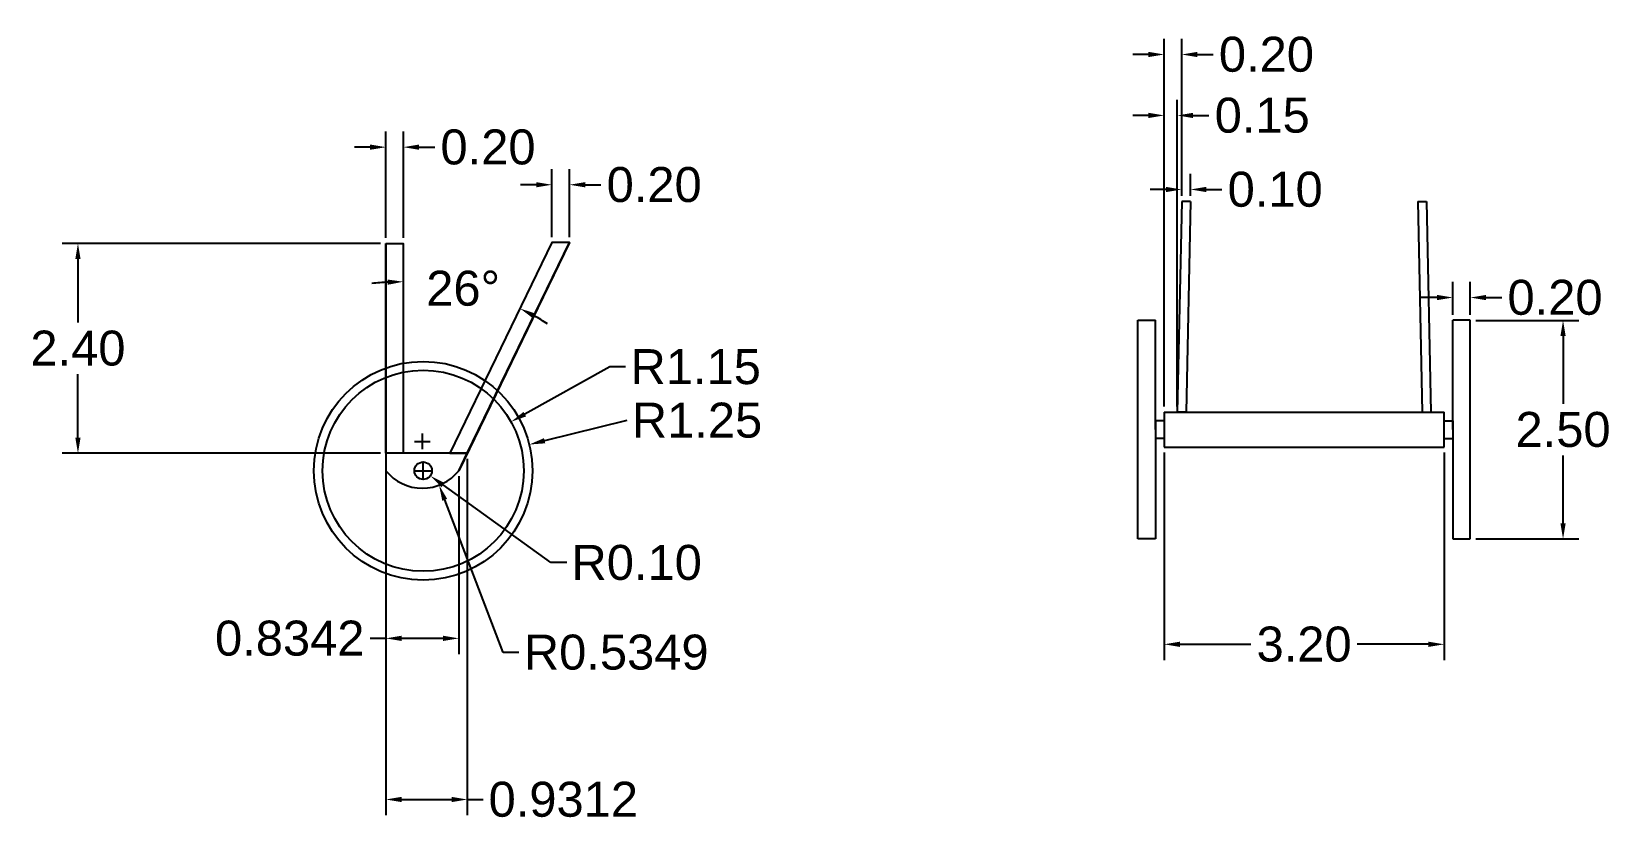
# Model space of a CAD drawing. Header units: inches. Extents: x 21.1 to 39.2, y 6.6 to 15.7.
import ezdxf

# ---------------------------------------------------------------- set-up
doc = ezdxf.new("R2010")
doc.units = ezdxf.units.IN
doc.header["$MEASUREMENT"] = 0
for name, color, linetype in [('Anotari', 40, 'Continuous'), ('Prindere_Roti', 3, 'Continuous'), ('Prinderi_Sasiu', 6, 'Continuous'), ('Roti', 10, 'Continuous'), ('Teava_De_Roti', 2, 'Continuous')]:
    doc.layers.add(name, color=color, linetype=linetype)
doc.styles.get("Standard").update_dxf_attribs({"font": 'arial.ttf'})
doc.dimstyles.get("Standard").update_dxf_attribs({"dimtxt": 0.18, "dimasz": 0.18, "dimexe": 0.18, "dimexo": 0.0625, "dimgap": 0.09, "dimtad": 0, "dimtih": 1, "dimtoh": 1, "dimdec": 4, "dimzin": 0, "dimdsep": 46, "dimtxsty": 'Standard', "dimcen": 0.09, "dimadec": 0, "dimazin": 0, "dimtfac": 1, "dimtdec": 4, "dimtofl": 0, "dimtmove": 0, "dimatfit": 3, "dimfxl": 1, "dimtolj": 1, "dimtzin": 0, "dimarcsym": 0})

# ---------------------------------------------------------------- blocks, each defined once
blk = doc.blocks.new('*D25')
at = {"layer": 'Anotari', "color": 0, "lineweight": -2, "transparency": 16777216}
for p, q in [((25.195, 13.293), (25.195, 14.511)), ((25.395, 13.293), (25.395, 14.511)), ((25.015, 14.331), (24.835, 14.331)), ((25.575, 14.331), (25.755, 14.331))]:
    blk.add_line(p, q, dxfattribs=at)
at = {"layer": 'Anotari', "color": 0, "transparency": 16777216}
for points in [[(25.015, 14.361), (25.015, 14.301), (25.195, 14.331)], [(25.575, 14.361), (25.575, 14.301), (25.395, 14.331)]]:
    blk.add_solid(points, dxfattribs=at)
at = {"layer": 'Defpoints', "color": 0, "transparency": 16777216}
for p in [(25.395, 14.331), (25.195, 13.23), (25.395, 13.23)]:
    blk.add_point(p, dxfattribs=at)
at = {"layer": 'Anotari', "color": 0, "transparency": 16777216, "insert": (26.363, 14.331), "char_height": 0.4, "attachment_point": 5}
blk.add_mtext('\\A1;0.20', dxfattribs=at)
blk = doc.blocks.new('*D26')
at = {"layer": 'Anotari', "color": 0, "lineweight": -2, "transparency": 16777216}
for p, q in [((27.094, 13.302), (27.094, 14.081)), ((27.294, 13.302), (27.294, 14.081)), ((26.914, 13.901), (26.734, 13.901)), ((27.474, 13.901), (27.654, 13.901))]:
    blk.add_line(p, q, dxfattribs=at)
at = {"layer": 'Anotari', "color": 0, "transparency": 16777216}
for points in [[(26.914, 13.931), (26.914, 13.871), (27.094, 13.901)], [(27.474, 13.931), (27.474, 13.871), (27.294, 13.901)]]:
    blk.add_solid(points, dxfattribs=at)
at = {"layer": 'Defpoints', "color": 0, "transparency": 16777216}
for p in [(27.294, 13.901), (27.094, 13.24), (27.294, 13.24)]:
    blk.add_point(p, dxfattribs=at)
at = {"layer": 'Anotari', "color": 0, "transparency": 16777216, "insert": (28.263, 13.901), "char_height": 0.4, "attachment_point": 5}
blk.add_mtext('\\A1;0.20', dxfattribs=at)
blk = doc.blocks.new('*D27')
at = {"layer": 'Anotari', "color": 0, "lineweight": -2, "transparency": 16777216}
for p, q in [((25.132, 13.23), (21.494, 13.23)), ((21.674, 13.05), (21.674, 12.324)), ((21.674, 11.01), (21.674, 11.736)), ((25.132, 10.83), (21.494, 10.83))]:
    blk.add_line(p, q, dxfattribs=at)
at = {"layer": 'Anotari', "color": 0, "transparency": 16777216}
for points in [[(21.644, 13.05), (21.704, 13.05), (21.674, 13.23)], [(21.644, 11.01), (21.704, 11.01), (21.674, 10.83)]]:
    blk.add_solid(points, dxfattribs=at)
at = {"layer": 'Defpoints', "color": 0, "transparency": 16777216}
for p in [(25.195, 13.23), (21.674, 10.83), (25.195, 10.83)]:
    blk.add_point(p, dxfattribs=at)
at = {"layer": 'Anotari', "color": 0, "transparency": 16777216, "insert": (21.674, 12.03), "char_height": 0.4, "attachment_point": 5}
blk.add_mtext('\\A1;2.40', dxfattribs=at)
blk = doc.blocks.new('*D28')
at = {"layer": 'Anotari', "color": 0, "lineweight": -2, "transparency": 16777216}
for p, q in [((25.195, 10.768), (25.195, 6.69)), ((26.126, 10.768), (26.126, 6.69)), ((25.375, 6.87), (25.946, 6.87)), ((26.126, 6.87), (26.306, 6.87))]:
    blk.add_line(p, q, dxfattribs=at)
at = {"layer": 'Anotari', "color": 0, "transparency": 16777216}
for points in [[(25.375, 6.9), (25.375, 6.84), (25.195, 6.87)], [(25.946, 6.9), (25.946, 6.84), (26.126, 6.87)]]:
    blk.add_solid(points, dxfattribs=at)
at = {"layer": 'Defpoints', "color": 0, "transparency": 16777216}
for p in [(25.195, 10.83), (26.126, 10.83), (26.126, 6.87)]:
    blk.add_point(p, dxfattribs=at)
at = {"layer": 'Anotari', "color": 0, "transparency": 16777216, "insert": (27.224, 6.87), "char_height": 0.4, "attachment_point": 5}
blk.add_mtext('\\A1;0.9312', dxfattribs=at)
blk = doc.blocks.new('*D29')
at = {"layer": 'Anotari', "color": 0, "lineweight": -2, "transparency": 16777216}
for p, q in [((25.195, 10.568), (25.195, 8.533)), ((26.029, 10.568), (26.029, 8.533)), ((25.195, 8.713), (25.015, 8.713)), ((25.849, 8.713), (25.375, 8.713))]:
    blk.add_line(p, q, dxfattribs=at)
at = {"layer": 'Anotari', "color": 0, "transparency": 16777216}
for points in [[(25.375, 8.743), (25.375, 8.683), (25.195, 8.713)], [(25.849, 8.743), (25.849, 8.683), (26.029, 8.713)]]:
    blk.add_solid(points, dxfattribs=at)
at = {"layer": 'Defpoints', "color": 0, "transparency": 16777216}
for p in [(25.195, 10.63), (26.029, 10.63), (25.195, 8.713)]:
    blk.add_point(p, dxfattribs=at)
at = {"layer": 'Anotari', "color": 0, "transparency": 16777216, "insert": (24.096, 8.713), "char_height": 0.4, "attachment_point": 5}
blk.add_mtext('\\A1;0.8342', dxfattribs=at)
blk = doc.blocks.new('*D30')
at = {"layer": 'Anotari', "color": 0, "lineweight": -2, "transparency": 16777216}
for p, q in [((25.612, 10.875), (25.612, 11.055)), ((25.522, 10.965), (25.702, 10.965)), ((26.537, 8.553), (25.868, 10.298)), ((26.717, 8.553), (26.537, 8.553))]:
    blk.add_line(p, q, dxfattribs=at)
at = {"layer": 'Anotari', "color": 0, "transparency": 16777216}
blk.add_solid([(25.896, 10.308), (25.84, 10.287), (25.803, 10.466)], dxfattribs=at)
at = {"layer": 'Defpoints', "color": 0, "transparency": 16777216}
for p in [(25.612, 10.965), (25.803, 10.466)]:
    blk.add_point(p, dxfattribs=at)
at = {"layer": 'Anotari', "color": 0, "transparency": 16777216, "insert": (27.829, 8.553), "char_height": 0.4, "attachment_point": 5}
blk.add_mtext('\\A1;R0.5349', dxfattribs=at)
blk = doc.blocks.new('*D31')
at = {"layer": 'Anotari', "color": 0, "lineweight": -2, "transparency": 16777216}
for start, end in [(93.3734, 96.7468), (57.383, 60.7564)]:
    blk.add_arc((25.395, 9.735), 3.058, start, end, dxfattribs=at)
at = {"layer": 'Anotari', "color": 0, "transparency": 16777216}
for points in [[(25.214, 12.817), (25.216, 12.757), (25.395, 12.792)], [(26.874, 12.376), (26.902, 12.429), (26.729, 12.486)]]:
    blk.add_solid(points, dxfattribs=at)
at = {"layer": 'Defpoints', "color": 0, "transparency": 16777216}
for p in [(25.395, 13.23), (27.094, 13.24), (26.301, 12.655), (25.395, 10.83), (25.926, 10.83)]:
    blk.add_point(p, dxfattribs=at)
at = {"layer": 'Anotari', "color": 0, "transparency": 16777216, "insert": (26.079, 12.715), "char_height": 0.4, "attachment_point": 5}
blk.add_mtext('\\A1;26°', dxfattribs=at)
blk = doc.blocks.new('*D32')
at = {"layer": 'Anotari', "color": 0, "lineweight": -2, "transparency": 16777216}
for p, q in [((25.622, 10.54), (25.622, 10.72)), ((25.532, 10.63), (25.712, 10.63)), ((27.083, 9.579), (25.849, 10.467)), ((27.263, 9.579), (27.083, 9.579))]:
    blk.add_line(p, q, dxfattribs=at)
at = {"layer": 'Anotari', "color": 0, "transparency": 16777216}
blk.add_solid([(25.866, 10.491), (25.831, 10.442), (25.703, 10.572)], dxfattribs=at)
at = {"layer": 'Defpoints', "color": 0, "transparency": 16777216}
for p in [(25.622, 10.63), (25.703, 10.572)]:
    blk.add_point(p, dxfattribs=at)
at = {"layer": 'Anotari', "color": 0, "transparency": 16777216, "insert": (28.063, 9.579), "char_height": 0.4, "attachment_point": 5}
blk.add_mtext('\\A1;R0.10', dxfattribs=at)
blk = doc.blocks.new('*D33')
at = {"layer": 'Anotari', "color": 0, "lineweight": -2, "transparency": 16777216}
for p, q in [((34.095, 10.838), (34.095, 8.465)), ((37.295, 10.838), (37.295, 8.465)), ((34.275, 8.645), (35.086, 8.645)), ((37.115, 8.645), (36.303, 8.645))]:
    blk.add_line(p, q, dxfattribs=at)
at = {"layer": 'Anotari', "color": 0, "transparency": 16777216}
for points in [[(34.275, 8.675), (34.275, 8.615), (34.095, 8.645)], [(37.115, 8.675), (37.115, 8.615), (37.295, 8.645)]]:
    blk.add_solid(points, dxfattribs=at)
at = {"layer": 'Defpoints', "color": 0, "transparency": 16777216}
for p in [(34.095, 10.9), (37.295, 10.9), (37.295, 8.645)]:
    blk.add_point(p, dxfattribs=at)
at = {"layer": 'Anotari', "color": 0, "transparency": 16777216, "insert": (35.695, 8.645), "char_height": 0.4, "attachment_point": 5}
blk.add_mtext('\\A1;3.20', dxfattribs=at)
blk = doc.blocks.new('*D19')
at = {"layer": 'Anotari', "color": 0, "lineweight": -2, "transparency": 16777216}
for p, q in [((34.095, 11.363), (34.095, 14.874)), ((34.245, 11.363), (34.245, 14.874)), ((33.915, 14.694), (33.735, 14.694)), ((34.425, 14.694), (34.605, 14.694))]:
    blk.add_line(p, q, dxfattribs=at)
at = {"layer": 'Anotari', "color": 0, "transparency": 16777216}
for points in [[(33.915, 14.724), (33.915, 14.664), (34.095, 14.694)], [(34.425, 14.724), (34.425, 14.664), (34.245, 14.694)]]:
    blk.add_solid(points, dxfattribs=at)
at = {"layer": 'Defpoints', "color": 0, "transparency": 16777216}
for p in [(34.245, 14.694), (34.095, 11.3), (34.245, 11.3)]:
    blk.add_point(p, dxfattribs=at)
at = {"layer": 'Anotari', "color": 0, "transparency": 16777216, "insert": (35.216, 14.694), "char_height": 0.4, "attachment_point": 5}
blk.add_mtext('\\A1;0.15', dxfattribs=at)
blk = doc.blocks.new('*D18')
at = {"layer": 'Anotari', "color": 0, "lineweight": -2, "transparency": 16777216}
for p, q in [((34.095, 11.363), (34.095, 15.571)), ((34.295, 13.773), (34.295, 15.571)), ((33.915, 15.391), (33.735, 15.391)), ((34.475, 15.391), (34.655, 15.391))]:
    blk.add_line(p, q, dxfattribs=at)
at = {"layer": 'Anotari', "color": 0, "transparency": 16777216}
for points in [[(33.915, 15.421), (33.915, 15.361), (34.095, 15.391)], [(34.475, 15.421), (34.475, 15.361), (34.295, 15.391)]]:
    blk.add_solid(points, dxfattribs=at)
at = {"layer": 'Defpoints', "color": 0, "transparency": 16777216}
for p in [(34.295, 15.391), (34.295, 13.71), (34.095, 11.3)]:
    blk.add_point(p, dxfattribs=at)
at = {"layer": 'Anotari', "color": 0, "transparency": 16777216, "insert": (35.264, 15.391), "char_height": 0.4, "attachment_point": 5}
blk.add_mtext('\\A1;0.20', dxfattribs=at)
blk = doc.blocks.new('*D20')
at = {"layer": 'Anotari', "color": 0, "lineweight": -2, "transparency": 16777216}
for p, q in [((34.295, 13.773), (34.295, 14.027)), ((34.395, 13.773), (34.395, 14.027)), ((34.115, 13.847), (33.935, 13.847)), ((34.575, 13.847), (34.755, 13.847))]:
    blk.add_line(p, q, dxfattribs=at)
at = {"layer": 'Anotari', "color": 0, "transparency": 16777216}
for points in [[(34.115, 13.877), (34.115, 13.817), (34.295, 13.847)], [(34.575, 13.877), (34.575, 13.817), (34.395, 13.847)]]:
    blk.add_solid(points, dxfattribs=at)
at = {"layer": 'Defpoints', "color": 0, "transparency": 16777216}
for p in [(34.395, 13.847), (34.295, 13.71), (34.395, 13.71)]:
    blk.add_point(p, dxfattribs=at)
at = {"layer": 'Anotari', "color": 0, "transparency": 16777216, "insert": (35.364, 13.847), "char_height": 0.4, "attachment_point": 5}
blk.add_mtext('\\A1;0.10', dxfattribs=at)
blk = doc.blocks.new('*D21')
at = {"layer": 'Anotari', "color": 0, "lineweight": -2, "transparency": 16777216}
for p, q in [((37.395, 12.413), (37.395, 12.791)), ((37.595, 12.413), (37.595, 12.791)), ((37.215, 12.611), (37.035, 12.611)), ((37.775, 12.611), (37.955, 12.611))]:
    blk.add_line(p, q, dxfattribs=at)
at = {"layer": 'Anotari', "color": 0, "transparency": 16777216}
for points in [[(37.215, 12.641), (37.215, 12.581), (37.395, 12.611)], [(37.775, 12.641), (37.775, 12.581), (37.595, 12.611)]]:
    blk.add_solid(points, dxfattribs=at)
at = {"layer": 'Defpoints', "color": 0, "transparency": 16777216}
for p in [(37.595, 12.611), (37.395, 12.35), (37.595, 12.35)]:
    blk.add_point(p, dxfattribs=at)
at = {"layer": 'Anotari', "color": 0, "transparency": 16777216, "insert": (38.564, 12.611), "char_height": 0.4, "attachment_point": 5}
blk.add_mtext('\\A1;0.20', dxfattribs=at)
blk = doc.blocks.new('*D22')
at = {"layer": 'Anotari', "color": 0, "lineweight": -2, "transparency": 16777216}
for p, q in [((37.657, 12.35), (38.836, 12.35)), ((38.656, 12.17), (38.656, 11.395)), ((38.656, 10.03), (38.656, 10.806)), ((37.657, 9.85), (38.836, 9.85))]:
    blk.add_line(p, q, dxfattribs=at)
at = {"layer": 'Anotari', "color": 0, "transparency": 16777216}
for points in [[(38.626, 12.17), (38.686, 12.17), (38.656, 12.35)], [(38.626, 10.03), (38.686, 10.03), (38.656, 9.85)]]:
    blk.add_solid(points, dxfattribs=at)
at = {"layer": 'Defpoints', "color": 0, "transparency": 16777216}
for p in [(37.595, 12.35), (38.656, 12.35), (37.595, 9.85)]:
    blk.add_point(p, dxfattribs=at)
at = {"layer": 'Anotari', "color": 0, "transparency": 16777216, "insert": (38.656, 11.1), "char_height": 0.4, "attachment_point": 5}
blk.add_mtext('\\A1;2.50', dxfattribs=at)
blk = doc.blocks.new('*D23')
at = {"layer": 'Anotari', "color": 0, "lineweight": -2, "transparency": 16777216}
for p, q in [((27.756, 11.818), (26.784, 11.277)), ((27.936, 11.818), (27.756, 11.818)), ((25.622, 10.54), (25.622, 10.72)), ((25.532, 10.63), (25.712, 10.63))]:
    blk.add_line(p, q, dxfattribs=at)
at = {"layer": 'Anotari', "color": 0, "transparency": 16777216}
blk.add_solid([(26.769, 11.303), (26.798, 11.251), (26.626, 11.19)], dxfattribs=at)
at = {"layer": 'Defpoints', "color": 0, "transparency": 16777216}
for p in [(26.626, 11.19), (25.622, 10.63)]:
    blk.add_point(p, dxfattribs=at)
at = {"layer": 'Anotari', "color": 0, "transparency": 16777216, "insert": (28.738, 11.818), "char_height": 0.4, "attachment_point": 5}
blk.add_mtext('\\A1;R1.15', dxfattribs=at)
blk = doc.blocks.new('*D24')
at = {"layer": 'Anotari', "color": 0, "lineweight": -2, "transparency": 16777216}
for p, q in [((27.951, 11.206), (27.01, 10.974)), ((25.622, 10.54), (25.622, 10.72)), ((25.532, 10.63), (25.712, 10.63))]:
    blk.add_line(p, q, dxfattribs=at)
at = {"layer": 'Anotari', "color": 0, "transparency": 16777216}
blk.add_solid([(27.003, 11.003), (27.017, 10.944), (26.835, 10.93)], dxfattribs=at)
at = {"layer": 'Defpoints', "color": 0, "transparency": 16777216}
for p in [(26.835, 10.93), (25.622, 10.63)]:
    blk.add_point(p, dxfattribs=at)
at = {"layer": 'Anotari', "color": 0, "transparency": 16777216, "insert": (28.753, 11.206), "char_height": 0.4, "attachment_point": 5}
blk.add_mtext('\\A1;R1.25', dxfattribs=at)

msp = doc.modelspace()

# ---------------------------------------------------------------- linework, layer by layer
at = {"layer": 'Prindere_Roti'}
for p, q in [((34.09475, 11.3004), (34.09475, 10.9004)), ((34.09475, 11.3004), (37.29475, 11.3004)), ((37.29475, 10.9004), (37.29475, 11.3004)), ((34.09475, 10.9004), (36.79475, 10.9004)), ((36.79475, 10.9004), (37.29475, 10.9004))]:
    msp.add_line(p, q, dxfattribs=at)
msp.add_lwpolyline([(26.02881, 10.63022), (26.12579, 10.83022), (25.1946, 10.83022), (25.1946, 10.63022, 0.47949945)], format="xyb", close=True, dxfattribs=at)
at = {"layer": 'Prinderi_Sasiu'}
for p, q in [((34.29475, 13.71017), (34.24475, 11.3004)), ((34.39475, 13.71017), (34.34475, 11.3004)), ((36.99475, 13.71017), (37.04475, 11.3004)), ((37.09475, 13.71017), (37.14475, 11.3004)), ((25.1946, 13.23022), (25.1946, 10.63022)), ((27.29436, 13.23998), (26.02881, 10.63022))]:
    msp.add_line(p, q, dxfattribs=at)
for points in [[(25.1946, 13.23022), (25.3946, 13.23022), (25.3946, 10.83022), (25.1946, 10.83022)], [(26.12579, 10.83022), (27.29436, 13.23998), (27.09436, 13.23998), (25.92579, 10.83022)]]:
    msp.add_lwpolyline(points, close=True, dxfattribs=at)
at = {"layer": 'Roti'}
for p, q in [((34.39475, 13.71017), (34.29475, 13.71017)), ((36.99475, 13.71017), (37.09475, 13.71017)), ((33.79475, 9.8504), (33.79475, 12.3504)), ((33.79475, 12.3504), (33.99475, 12.3504)), ((33.99475, 11.1004), (33.99475, 12.3504)), ((37.39475, 11.1004), (37.39475, 12.3504)), ((37.59475, 12.3504), (37.39475, 12.3504)), ((37.59475, 9.8504), (37.59475, 12.3504)), ((33.99475, 11.2004), (33.99475, 11.0004)), ((34.34475, 11.3004), (34.24475, 11.3004)), ((37.04475, 11.3004), (37.14475, 11.3004)), ((37.39475, 11.2004), (37.39475, 11.0004)), ((33.99475, 11.1004), (33.99475, 9.8504)), ((37.39475, 11.1004), (37.39475, 9.8504)), ((33.99475, 9.8504), (33.79475, 9.8504)), ((37.39475, 9.8504), (37.59475, 9.8504))]:
    msp.add_line(p, q, dxfattribs=at)
for radius in [1.25, 1.15]:
    msp.add_circle((25.62155, 10.63022), radius, dxfattribs=at)
at = {"layer": 'Teava_De_Roti'}
for p, q in [((34.09475, 11.2004), (33.99475, 11.2004)), ((37.29475, 11.2004), (37.39475, 11.2004)), ((34.09475, 11.0004), (33.99475, 11.0004)), ((37.29475, 11.0004), (37.39475, 11.0004))]:
    msp.add_line(p, q, dxfattribs=at)
msp.add_circle((25.62155, 10.63022), 0.1, dxfattribs=at)

# ---------------------------------------------------------------- dimensions: what is measured, and where the dimension line sits
at = {"layer": 'Anotari'}
for base, p1, p2, override, picture, middle in [((34.29475, 15.39082), (34.09475, 11.3004), (34.29475, 13.71017), {"dimtxt": 0.4, "dimdec": 2}, '*D18', (35.26358, 15.39082)), ((34.24475, 14.69368), (34.09475, 11.3004), (34.24475, 11.3004), {"dimtxt": 0.4, "dimdec": 2}, '*D19', (35.21576, 14.69368)), ((25.3946, 14.33093), (25.1946, 13.23022), (25.3946, 13.23022), {"dimtxt": 0.4, "dimdec": 2}, '*D25', (26.36343, 14.33093)), ((27.29436, 13.90093), (27.09436, 13.23998), (27.29436, 13.23998), {"dimtxt": 0.4, "dimdec": 2}, '*D26', (28.26319, 13.90093)), ((34.39475, 13.84726), (34.29475, 13.71017), (34.39475, 13.71017), {"dimtxt": 0.4, "dimdec": 2}, '*D20', (35.36358, 13.84726)), ((37.59475, 12.61131), (37.39475, 12.3504), (37.59475, 12.3504), {"dimtxt": 0.4, "dimdec": 2}, '*D21', (38.56358, 12.61131)), ((26.12579, 6.86989), (25.1946, 10.83022), (26.12579, 10.83022), {"dimtxt": 0.4}, '*D28', (27.22403, 6.86989)), ((37.29475, 8.64506), (34.09475, 10.9004), (37.29475, 10.9004), {"dimtxt": 0.4, "dimdec": 2}, '*D33', (35.69475, 8.64506)), ((25.1946, 8.71296), (26.02881, 10.63022), (25.1946, 10.63022), {"dimtxt": 0.4, "dimdec": 4}, '*D29', (24.09636, 8.71296))]:
    dim = msp.add_linear_dim(base=base, p1=p1, p2=p2, dimstyle='Standard', override=override, dxfattribs=at)
    dim.commit()
    dim.dimension.update_dxf_attribs({"geometry": picture, "text_midpoint": middle})
for base, p1, p2, picture, middle in [((21.67372, 10.83022), (25.1946, 13.23022), (25.1946, 10.83022), '*D27', (21.67372, 12.03022)), ((38.65606, 12.3504), (37.59475, 9.8504), (37.59475, 12.3504), '*D22', (38.65606, 11.1004))]:
    dim = msp.add_linear_dim(base=base, p1=p1, p2=p2, angle=90, dimstyle='Standard', override={"dimtxt": 0.4, "dimdec": 2}, dxfattribs=at)
    dim.commit()
    dim.dimension.update_dxf_attribs({"geometry": picture, "text_midpoint": middle})
dim = msp.add_angular_dim_2l(base=(26.30116, 12.65499), line1=((27.09436, 13.23998), (25.92579, 10.83022)), line2=((25.3946, 13.23022), (25.3946, 10.83022)), dimstyle='Standard', override={"dimtxt": 0.4}, dxfattribs=at)
dim.commit()
dim.dimension.update_dxf_attribs({"geometry": '*D31', "text_midpoint": (26.07905, 12.71488)})
for center, mpoint, override, picture, middle in [((25.62155, 10.63022), (26.62635, 11.18956), {"dimtxt": 0.4, "dimdec": 2}, '*D23', (28.73839, 11.81838)), ((25.62155, 10.63022), (26.83499, 10.93032), {"dimtxt": 0.4, "dimdec": 2}, '*D24', (27.95087, 11.20629)), ((25.6117, 10.96515), (25.80329, 10.4657), {"dimtxt": 0.4, "dimdec": 4}, '*D30', (27.82897, 8.55337)), ((25.62155, 10.63022), (25.70272, 10.57181), {"dimtxt": 0.4, "dimdec": 2}, '*D32', (28.06322, 9.57874))]:
    dim = msp.add_radius_dim(center=center, mpoint=mpoint, dimstyle='Standard', override=override, dxfattribs=at)
    dim.commit()
    dim.dimension.update_dxf_attribs({"geometry": picture, "text_midpoint": middle, "dimtype": 164})

doc.saveas('drawing.dxf')
